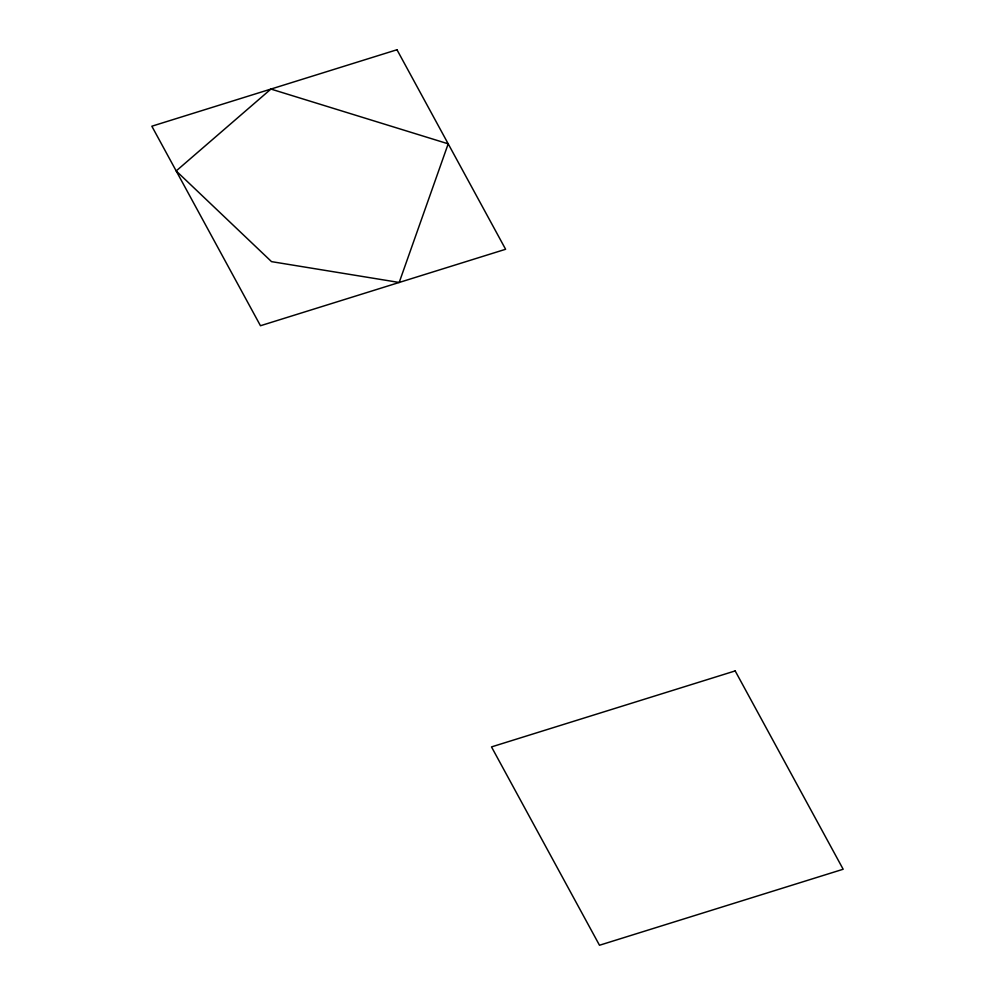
<?xml version="1.0" encoding="UTF-8"?>
<svg xmlns="http://www.w3.org/2000/svg" width="995" height="995" viewBox="0 0 995 995"><rect width="100%" height="100%" fill="white"/><g stroke="black" fill="none" stroke-linecap="round" stroke-linejoin="round"><path stroke-width="1.49" d="M448.198 143.827L399.194 282.468L271.523 261.635L176.19 170.941L270.926 89.065L448.198 143.827M396.98 49.75L151.837 126.216L260.466 325.738L505.609 249.272L396.98 49.75M735.181 670.916L491.505 746.909L599.487 945.25L843.163 869.244L735.181 670.916"/></g></svg>
